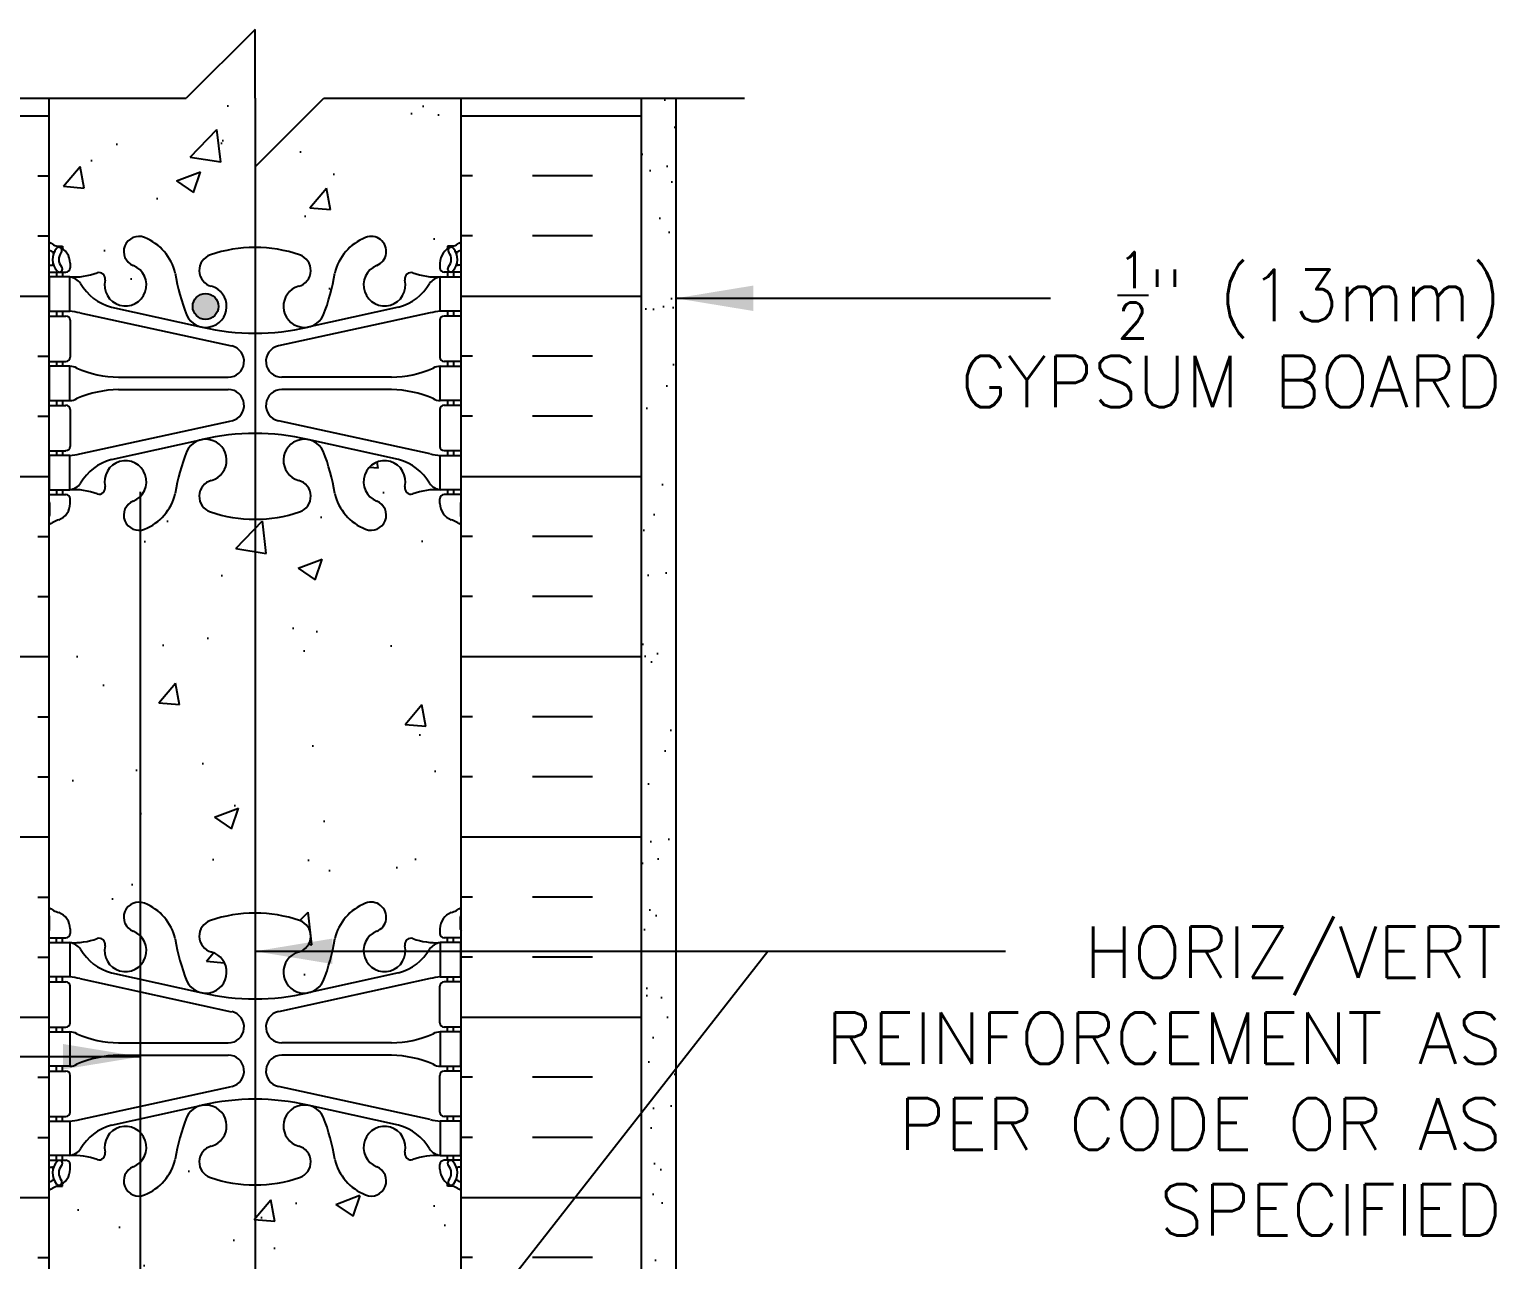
# Model space of a CAD drawing. Header units: inches. Extents: x 66.7 to 117, y -68.2 to 5.6.
# Drawn here: x 89.3 to 110.69, y -12.35 to 5.56 of the extents above; entities that cross this region are included whole.
import ezdxf

# ---------------------------------------------------------------- set-up
doc = ezdxf.new("R2010")
doc.units = ezdxf.units.IN
doc.header["$LTSCALE"] = 0.5
doc.header["$MEASUREMENT"] = 0
for name, color, linetype in [('HATCH', 12, 'Continuous'), ('line25', 2, 'Continuous'), ('LINE3', 3, 'Continuous'), ('LINE50', 5, 'Continuous'), ('LINE9', 9, 'Continuous'), ('TEXT', 4, 'Continuous'), ('Web_Edge', 9, 'Continuous')]:
    doc.layers.add(name, color=color, linetype=linetype)
doc.styles.add('DIM', font='romans.shx', dxfattribs={"width": 0.7})
doc.styles.add('ROMANS', font='romans.shx', dxfattribs={"height": 1.125})
doc.dimstyles.new('ext_12', dxfattribs={"dimscale": 12, "dimtxt": 0.09375, "dimasz": 0.09375, "dimexe": 0.09375, "dimexo": 0.0625, "dimgap": 0.0625, "dimtad": 1, "dimdec": 1, "dimzin": 3, "dimdsep": 46, "dimlunit": 4, "dimtxsty": 'DIM', "dimcen": 0.09, "dimdle": 0.09375, "dimclrt": 4, "dimadec": 0, "dimazin": 0, "dimtfac": 1, "dimtdec": 1, "dimtmove": 2, "dimatfit": 3, "dimfxl": 0, "dimfrac": 2, "dimtolj": 1, "dimtzin": 0, "dimarcsym": 0})

# ---------------------------------------------------------------- blocks, each defined once
blk = doc.blocks.new('6 web')
at = {"layer": 'Web_Edge'}
for p, q in [((-2.89, 6.845), (-2.8, 6.845)), ((-2.8, 6.845), (-2.8, 6.803)), ((2.89, 6.845), (2.8, 6.845)), ((2.8, 6.845), (2.8, 6.803)), ((-3, 6.566), (-2.958, 6.566)), ((-3, 6.466), (-2.752, 6.466)), ((-2.89, 6.466), (-2.89, 6.396)), ((-2.8, 6.466), (-2.8, 6.396)), ((-2.69, 6.596), (-2.69, 6.529)), ((2.69, 6.596), (2.69, 6.529)), ((3, 6.466), (2.752, 6.466)), ((2.8, 6.466), (2.8, 6.396)), ((2.89, 6.466), (2.89, 6.396)), ((3, 6.566), (2.958, 6.566)), ((-3, 5.826), (-2.752, 5.826)), ((-2.89, 5.896), (-2.89, 5.826)), ((-2.8, 5.896), (-2.8, 5.826)), ((-2.551, 5.872), (-0.34, 5.391)), ((-2.09, 5.955), (-0.768, 5.665)), ((2.551, 5.872), (0.34, 5.391)), ((2.09, 5.955), (0.768, 5.665)), ((3, 5.826), (2.752, 5.826)), ((2.8, 5.896), (2.8, 5.826)), ((2.89, 5.896), (2.89, 5.826)), ((-2.69, 5.764), (-2.69, 5.229)), ((2.69, 5.764), (2.69, 5.229)), ((-3, 5.166), (-2.752, 5.166)), ((-2.89, 5.166), (-2.89, 5.096)), ((-2.8, 5.166), (-2.8, 5.096)), ((3, 5.166), (2.752, 5.166)), ((2.8, 5.166), (2.8, 5.096)), ((2.89, 5.166), (2.89, 5.096)), ((-1.985, 4.936), (-0.389, 4.936)), ((1.985, 4.936), (0.389, 4.936)), ((-1.985, 4.756), (-0.389, 4.756)), ((1.985, 4.756), (0.389, 4.756)), ((-3, 4.526), (-2.752, 4.526)), ((-2.89, 4.596), (-2.89, 4.526)), ((-2.8, 4.596), (-2.8, 4.526)), ((3, 4.526), (2.752, 4.526)), ((2.8, 4.596), (2.8, 4.526)), ((2.89, 4.596), (2.89, 4.526)), ((-2.69, 4.464), (-2.69, 3.929)), ((-2.551, 3.82), (-0.34, 4.302)), ((2.551, 3.82), (0.34, 4.302)), ((2.69, 4.464), (2.69, 3.929)), ((-3, 3.866), (-2.752, 3.866)), ((-2.89, 3.866), (-2.89, 3.796)), ((-2.8, 3.866), (-2.8, 3.796)), ((-2.09, 3.737), (-0.768, 4.028)), ((2.09, 3.737), (0.768, 4.028)), ((3, 3.866), (2.752, 3.866)), ((2.8, 3.866), (2.8, 3.796)), ((2.89, 3.866), (2.89, 3.796)), ((-3, 3.226), (-2.752, 3.226)), ((-2.89, 3.296), (-2.89, 3.226)), ((-2.8, 3.296), (-2.8, 3.226)), ((3, 3.226), (2.752, 3.226)), ((2.8, 3.296), (2.8, 3.226)), ((2.89, 3.296), (2.89, 3.226)), ((-2.99, 3.106), (-2.99, 2.92)), ((-2.69, 3.096), (-2.69, 3.164)), ((2.69, 3.096), (2.69, 3.164)), ((2.99, 3.106), (2.99, 2.92)), ((-2.99, -3.106), (-2.99, -2.92)), ((2.99, -3.106), (2.99, -2.92)), ((-2.69, -3.096), (-2.69, -3.164)), ((2.69, -3.096), (2.69, -3.164)), ((-3, -3.226), (-2.752, -3.226)), ((-2.89, -3.296), (-2.89, -3.226)), ((-2.8, -3.296), (-2.8, -3.226)), ((3, -3.226), (2.752, -3.226)), ((2.8, -3.296), (2.8, -3.226)), ((2.89, -3.296), (2.89, -3.226)), ((-2.89, -3.866), (-2.89, -3.796)), ((-2.8, -3.866), (-2.8, -3.796)), ((-2.551, -3.82), (-0.34, -4.302)), ((-2.09, -3.737), (-0.768, -4.028)), ((2.551, -3.82), (0.34, -4.302)), ((2.09, -3.737), (0.768, -4.028)), ((2.8, -3.866), (2.8, -3.796)), ((2.89, -3.866), (2.89, -3.796)), ((-3, -3.866), (-2.752, -3.866)), ((-2.69, -4.464), (-2.69, -3.929)), ((2.69, -4.464), (2.69, -3.929)), ((3, -3.866), (2.752, -3.866)), ((-3, -4.526), (-2.752, -4.526)), ((-2.89, -4.596), (-2.89, -4.526)), ((-2.8, -4.596), (-2.8, -4.526)), ((3, -4.526), (2.752, -4.526)), ((2.8, -4.596), (2.8, -4.526)), ((2.89, -4.596), (2.89, -4.526)), ((-1.985, -4.756), (-0.389, -4.756)), ((1.985, -4.756), (0.389, -4.756)), ((-2.89, -5.166), (-2.89, -5.096)), ((-2.8, -5.166), (-2.8, -5.096)), ((-1.985, -4.936), (-0.389, -4.936)), ((1.985, -4.936), (0.389, -4.936)), ((2.8, -5.166), (2.8, -5.096)), ((2.89, -5.166), (2.89, -5.096)), ((-3, -5.166), (-2.752, -5.166)), ((-2.69, -5.764), (-2.69, -5.229)), ((2.69, -5.764), (2.69, -5.229)), ((3, -5.166), (2.752, -5.166)), ((-2.551, -5.872), (-0.34, -5.391)), ((2.551, -5.872), (0.34, -5.391)), ((-2.09, -5.955), (-0.768, -5.665)), ((2.09, -5.955), (0.768, -5.665)), ((-3, -5.826), (-2.752, -5.826)), ((-2.89, -5.896), (-2.89, -5.826)), ((-2.8, -5.896), (-2.8, -5.826)), ((3, -5.826), (2.752, -5.826)), ((2.8, -5.896), (2.8, -5.826)), ((2.89, -5.896), (2.89, -5.826)), ((-2.89, -6.466), (-2.89, -6.396)), ((-2.8, -6.466), (-2.8, -6.396)), ((2.8, -6.466), (2.8, -6.396)), ((2.89, -6.466), (2.89, -6.396)), ((-3, -6.466), (-2.752, -6.466)), ((-3, -6.566), (-2.958, -6.566)), ((-2.69, -6.596), (-2.69, -6.529)), ((2.69, -6.596), (2.69, -6.529)), ((3, -6.466), (2.752, -6.466)), ((3, -6.566), (2.958, -6.566)), ((-2.89, -6.845), (-2.8, -6.845)), ((-2.8, -6.845), (-2.8, -6.803)), ((2.8, -6.845), (2.8, -6.803)), ((2.89, -6.845), (2.8, -6.845))]:
    blk.add_line(p, q, dxfattribs=at)
for points in [[(-2.995, 5.896), (-2.695, 5.896), (-2.695, 6.396), (-2.995, 6.396)], [(2.995, 5.896), (2.695, 5.896), (2.695, 6.396), (2.995, 6.396)], [(-2.995, 4.596), (-2.695, 4.596), (-2.695, 5.096), (-2.995, 5.096)], [(2.995, 4.596), (2.695, 4.596), (2.695, 5.096), (2.995, 5.096)], [(-2.995, 3.296), (-2.695, 3.296), (-2.695, 3.796), (-2.995, 3.796)], [(2.995, 3.296), (2.695, 3.296), (2.695, 3.796), (2.995, 3.796)], [(-2.995, -3.296), (-2.695, -3.296), (-2.695, -3.796), (-2.995, -3.796)], [(2.995, -3.296), (2.695, -3.296), (2.695, -3.796), (2.995, -3.796)], [(-2.995, -4.596), (-2.695, -4.596), (-2.695, -5.096), (-2.995, -5.096)], [(2.995, -4.596), (2.695, -4.596), (2.695, -5.096), (2.995, -5.096)], [(-2.995, -5.896), (-2.695, -5.896), (-2.695, -6.396), (-2.995, -6.396)], [(2.995, -5.896), (2.695, -5.896), (2.695, -6.396), (2.995, -6.396)]]:
    blk.add_lwpolyline(points, close=True, dxfattribs=at)
for centre, radius, start, end in [((-2.69, 7.303), 0.5, 231.6833, 250.5288), ((-1.69, 6.766), 0.22, 68.1963, 248.1963), ((-1.885, 6.278), 0.745, 13.2652, 68.1963), ((1.885, 6.278), 0.745, 111.8037, 166.7348), ((1.69, 6.766), 0.22, 291.8037, 111.8037), ((2.69, 7.303), 0.5, 289.4712, 308.3167), ((-2.69, 7.303), 0.6, 238.8907, 245.0748), ((-2.696, 6.651), 0.25, 140.1145, 222.4609), ((-2.951, 6.741), 0.02, 340.7916, 65.0748), ((-2.854, 6.782), 0.045, 319.1879, 141.448), ((-2.94, 6.596), 0.25, 0, 70.5288), ((-2.696, 6.651), 0.16, 140.0001, 222.4609), ((-0.571, 6.49), 0.24, 108.923, 254.2747), ((0, 4.825), 2, 90, 108.923), ((0, 4.825), 2, 71.077, 90), ((0.571, 6.49), 0.24, 285.7253, 71.077), ((2.94, 6.596), 0.25, 109.4712, 180), ((2.854, 6.782), 0.045, 38.552, 220.8121), ((2.696, 6.651), 0.16, 317.5391, 39.9999), ((2.696, 6.651), 0.25, 317.5391, 39.8855), ((2.951, 6.741), 0.02, 114.9252, 199.2084), ((2.69, 7.303), 0.6, 294.9252, 301.1093), ((-2.958, 6.586), 0.02, 270, 14.1541), ((-2.848, 6.512), 0.045, 222.4609, 42.4609), ((-2.752, 6.529), 0.0625, 270, 0), ((-2.639, 7.395), 1, 266.7879, 289.9067), ((-2.269, 6.369), 0.09, 346.6795, 108.8651), ((-1.885, 6.278), 0.305, 166.6795, 68.1963), ((1.803, 6.92), 3, 189.0273, 201.1984), ((-1.803, 6.92), 3, 338.8016, 350.9727), ((1.885, 6.278), 0.305, 111.8037, 13.3205), ((2.269, 6.369), 0.09, 71.1349, 193.3205), ((2.639, 7.395), 1, 250.0933, 273.2121), ((2.752, 6.529), 0.0625, 180, 270), ((2.848, 6.512), 0.045, 137.5391, 317.5391), ((2.958, 6.586), 0.02, 165.8459, 270), ((-2.738, 6.15), 0.25, 37.2777, 80.0823), ((-1.891, 6.678), 0.75, 210.155, 254.5838), ((-0.718, 5.966), 0.305, 205.3782, 74.2747), ((0.718, 5.966), 0.305, 105.7253, 334.6218), ((1.891, 6.678), 0.75, 285.4162, 329.845), ((2.738, 6.15), 0.25, 99.9177, 142.7223), ((-2.752, 5.764), 0.0625, 0, 90), ((-2.786, 4.9), 1, 76.4291, 84.7991), ((2.786, 4.9), 1, 95.2009, 103.5709), ((2.752, 5.764), 0.0625, 90, 180), ((0, 8.932), 3.356, 256.7692, 270), ((0, 8.932), 3.356, 270, 283.2308), ((-0.389, 5.166), 0.23, 270, 77.6055), ((0.389, 5.166), 0.23, 102.3945, 270), ((-2.752, 5.229), 0.0625, 270, 0), ((2.752, 5.229), 0.0625, 180, 270), ((-2.699, 4.877), 0.219, 60.4937, 88.92), ((-1.955, 6.536), 1.6, 246.5673, 268.9203), ((1.955, 6.536), 1.6, 271.0797, 293.4327), ((2.699, 4.877), 0.219, 91.08, 119.5063), ((-1.955, 3.156), 1.6, 91.0797, 113.4327), ((-1.955, 3.156), 1.6, 91.0797, 113.4327), ((-0.389, 4.526), 0.23, 282.3945, 90), ((0.389, 4.526), 0.23, 90, 257.6055), ((1.955, 3.156), 1.6, 66.5673, 88.9203), ((1.955, 3.156), 1.6, 66.5673, 88.9203), ((-2.752, 4.464), 0.0625, 0, 90), ((-2.699, 4.815), 0.219, 271.08, 299.5063), ((-2.699, 4.815), 0.219, 271.08, 299.5063), ((2.699, 4.815), 0.219, 240.4937, 268.92), ((2.699, 4.815), 0.219, 240.4937, 268.92), ((2.752, 4.464), 0.0625, 90, 180), ((0, 0.761), 3.356, 90, 103.2308), ((0, 0.761), 3.356, 76.7692, 90), ((-2.752, 3.929), 0.0625, 270, 0), ((1.803, 2.773), 3, 158.8016, 170.9727), ((-0.718, 3.727), 0.305, 285.7253, 154.6218), ((0.718, 3.727), 0.305, 25.3782, 254.2747), ((-1.803, 2.773), 3, 9.0273, 21.1984), ((2.752, 3.929), 0.0625, 180, 270), ((-2.786, 4.792), 1, 275.2009, 283.5709), ((-1.891, 3.014), 0.75, 105.4162, 149.845), ((-1.885, 3.414), 0.305, 291.8037, 193.3205), ((1.885, 3.414), 0.305, 346.6795, 248.1963), ((1.891, 3.014), 0.75, 30.155, 74.5838), ((2.786, 4.792), 1, 256.4291, 264.7991), ((-0.571, 3.202), 0.24, 105.7253, 251.077), ((0.571, 3.202), 0.24, 288.923, 74.2747), ((-2.752, 3.164), 0.0625, 360, 90), ((-2.738, 3.542), 0.25, 279.9177, 322.7223), ((-2.639, 2.298), 1, 70.0933, 93.2121), ((-2.269, 3.323), 0.09, 251.1349, 13.3205), ((-1.885, 3.414), 0.745, 291.8037, 346.7348), ((1.885, 3.414), 0.745, 193.2652, 248.1963), ((2.269, 3.323), 0.09, 166.6795, 288.8651), ((2.639, 2.298), 1, 86.7879, 109.9067), ((2.738, 3.542), 0.25, 217.2777, 260.0823), ((2.752, 3.164), 0.0625, 90, 180), ((-3.01, 3.106), 0.02, 0, 60.012), ((-2.94, 3.096), 0.25, 289.4712, 360), ((-1.69, 2.927), 0.22, 111.8037, 291.8037), ((1.69, 2.927), 0.22, 248.1963, 68.1963), ((2.94, 3.096), 0.25, 180, 250.5288), ((3.01, 3.106), 0.02, 119.988, 180), ((-3.01, 2.92), 0.02, 301.073, 0), ((-2.69, 2.389), 0.6, 121.073, 121.1093), ((-2.69, 2.389), 0.5, 109.4712, 128.3167), ((0, 4.867), 2, 251.077, 270), ((0, 4.867), 2, 270, 288.923), ((2.69, 2.389), 0.5, 51.6833, 70.5288), ((3.01, 2.92), 0.02, 180, 238.927), ((2.69, 2.389), 0.6, 58.8907, 58.927), ((-1.69, -2.927), 0.22, 68.1963, 248.1963), ((-1.885, -3.414), 0.745, 13.2652, 68.1963), ((1.885, -3.414), 0.745, 111.8037, 166.7348), ((1.69, -2.927), 0.22, 291.8037, 111.8037), ((-2.69, -2.389), 0.5, 231.6833, 250.5288), ((-2.69, -2.389), 0.6, 238.8907, 238.927), ((-3.01, -2.92), 0.02, 360, 58.927), ((-2.94, -3.096), 0.25, 0, 70.5288), ((-0.571, -3.202), 0.24, 108.923, 254.2747), ((0, -4.867), 2, 90, 108.923), ((0, -4.867), 2, 71.077, 90), ((0.571, -3.202), 0.24, 285.7253, 71.077), ((2.94, -3.096), 0.25, 109.4712, 180), ((2.69, -2.389), 0.5, 289.4712, 308.3167), ((3.01, -2.92), 0.02, 121.073, 180), ((2.69, -2.389), 0.6, 301.073, 301.1093), ((-3.01, -3.106), 0.02, 299.988, 360), ((-2.752, -3.164), 0.0625, 270, 0), ((-1.885, -3.414), 0.305, 166.6795, 68.1963), ((1.885, -3.414), 0.305, 111.8037, 13.3205), ((2.752, -3.164), 0.0625, 180, 270), ((3.01, -3.106), 0.02, 180, 240.012), ((-2.639, -2.298), 1, 266.7879, 289.9067), ((-2.738, -3.542), 0.25, 37.2777, 80.0823), ((-1.891, -3.014), 0.75, 210.155, 254.5838), ((-2.269, -3.323), 0.09, 346.6795, 108.8651), ((1.803, -2.773), 3, 189.0273, 201.1984), ((-1.803, -2.773), 3, 338.8016, 350.9727), ((1.891, -3.014), 0.75, 285.4162, 329.845), ((2.269, -3.323), 0.09, 71.1349, 193.3205), ((2.639, -2.298), 1, 250.0933, 273.2121), ((2.738, -3.542), 0.25, 99.9177, 142.7223), ((-0.718, -3.727), 0.305, 205.3782, 74.2747), ((0.718, -3.727), 0.305, 105.7253, 334.6218), ((-2.786, -4.792), 1, 76.4291, 84.7991), ((2.786, -4.792), 1, 95.2009, 103.5709), ((-2.752, -3.929), 0.0625, 0, 90), ((0, -0.761), 3.356, 256.7692, 270), ((0, -0.761), 3.356, 270, 283.2308), ((2.752, -3.929), 0.0625, 90, 180), ((-2.752, -4.464), 0.0625, 270, 0), ((-0.389, -4.526), 0.23, 270, 77.6055), ((0.389, -4.526), 0.23, 102.3945, 270), ((2.752, -4.464), 0.0625, 180, 270), ((-2.699, -4.815), 0.219, 60.4937, 88.92), ((-2.699, -4.815), 0.219, 60.4937, 88.92), ((-1.955, -3.156), 1.6, 246.5673, 268.9203), ((-1.955, -3.156), 1.6, 246.5673, 268.9203), ((1.955, -3.156), 1.6, 271.0797, 293.4327), ((1.955, -3.156), 1.6, 271.0797, 293.4327), ((2.699, -4.815), 0.219, 91.08, 119.5063), ((2.699, -4.815), 0.219, 91.08, 119.5063), ((-2.699, -4.877), 0.219, 271.08, 299.5063), ((-1.955, -6.536), 1.6, 91.0797, 113.4327), ((-0.389, -5.166), 0.23, 282.3945, 90), ((0.389, -5.166), 0.23, 90, 257.6055), ((1.955, -6.536), 1.6, 66.5673, 88.9203), ((2.699, -4.877), 0.219, 240.4937, 268.92), ((-2.752, -5.229), 0.0625, 0, 90), ((2.752, -5.229), 0.0625, 90, 180), ((-2.752, -5.764), 0.0625, 270, 0), ((-0.718, -5.966), 0.305, 285.7253, 154.6218), ((0, -8.932), 3.356, 90, 103.2308), ((0, -8.932), 3.356, 76.7692, 90), ((0.718, -5.966), 0.305, 25.3782, 254.2747), ((2.752, -5.764), 0.0625, 180, 270), ((-2.786, -4.9), 1, 275.2009, 283.5709), ((-1.891, -6.678), 0.75, 105.4162, 149.845), ((-1.885, -6.278), 0.305, 291.8037, 193.3205), ((1.803, -6.92), 3, 158.8016, 170.9727), ((-1.803, -6.92), 3, 9.0273, 21.1984), ((1.885, -6.278), 0.305, 346.6795, 248.1963), ((1.891, -6.678), 0.75, 30.155, 74.5838), ((2.786, -4.9), 1, 256.4291, 264.7991), ((-2.738, -6.15), 0.25, 279.9177, 322.7223), ((-2.639, -7.395), 1, 70.0933, 93.2121), ((-2.269, -6.369), 0.09, 251.1349, 13.3205), ((-0.571, -6.49), 0.24, 105.7253, 251.077), ((0.571, -6.49), 0.24, 288.923, 74.2747), ((2.269, -6.369), 0.09, 166.6795, 288.8651), ((2.639, -7.395), 1, 86.7879, 109.9067), ((2.738, -6.15), 0.25, 217.2777, 260.0823), ((-2.958, -6.586), 0.02, 345.8459, 90), ((-2.696, -6.651), 0.25, 137.5391, 219.8855), ((-2.848, -6.512), 0.045, 317.5391, 137.5391), ((-2.94, -6.596), 0.25, 289.4712, 360), ((-2.696, -6.651), 0.16, 137.5391, 219.9999), ((-2.752, -6.529), 0.0625, 360, 90), ((-1.69, -6.766), 0.22, 111.8037, 291.8037), ((-1.885, -6.278), 0.745, 291.8037, 346.7348), ((1.885, -6.278), 0.745, 193.2652, 248.1963), ((1.69, -6.766), 0.22, 248.1963, 68.1963), ((2.752, -6.529), 0.0625, 90, 180), ((2.94, -6.596), 0.25, 180, 250.5288), ((2.848, -6.512), 0.045, 42.4609, 222.4609), ((2.696, -6.651), 0.16, 320.0001, 42.4609), ((2.696, -6.651), 0.25, 320.1145, 42.4609), ((2.958, -6.586), 0.02, 90, 194.1541), ((-2.69, -7.303), 0.6, 114.9252, 121.1093), ((-2.69, -7.303), 0.5, 109.4712, 128.3167), ((-2.951, -6.741), 0.02, 294.9252, 19.2084), ((-2.854, -6.782), 0.045, 218.552, 40.8121), ((0, -4.825), 2, 251.077, 270), ((0, -4.825), 2, 270, 288.923), ((2.854, -6.782), 0.045, 139.1879, 321.448), ((2.69, -7.303), 0.5, 51.6833, 70.5288), ((2.951, -6.741), 0.02, 160.7916, 245.0748), ((2.69, -7.303), 0.6, 58.8907, 65.0748)]:
    blk.add_arc(centre, radius, start, end, dxfattribs=at)

msp = doc.modelspace()

# ---------------------------------------------------------------- hatches: boundary and pattern name
at = {"layer": 'HATCH'}
h = msp.add_hatch(dxfattribs=at)
h.set_pattern_fill('INSUL', color=256, scale=7, style=0)
h.set_pattern_definition([(0, (-2836.5789, -410.4496), (0, 2.625), []), (0, (-2836.5789, -409.5746), (0, 2.625), [0.875, -0.875]), (0, (-2836.5789, -408.6996), (0, 2.625), [0.875, -0.875])])
h.paths.add_polyline_path([(86.958, -13.44), (87.395, -13.44), (87.395, -12.94), (88.895, -12.94), (88.895, -13.44), (89.583, -13.44), (89.583, 4.56), (88.895, 4.56), (88.895, 5.06), (87.395, 5.06), (87.395, 4.56), (86.958, 4.56)])
h = msp.add_hatch(dxfattribs=at)
h.set_pattern_fill('INSUL', color=256, scale=7, style=0)
h.set_pattern_definition([(180, (3021.7443, -410.4496), (0, 2.625), []), (180, (3021.7443, -409.5746), (0, 2.625), [0.875, -0.875]), (180, (3021.7443, -408.6996), (0, 2.625), [0.875, -0.875])])
h.paths.add_polyline_path([(98.208, -13.44), (97.77, -13.44), (97.77, -12.94), (96.27, -12.94), (96.27, -13.44), (95.583, -13.44), (95.583, 4.56), (96.27, 4.56), (96.27, 5.06), (97.77, 5.06), (97.77, 4.56), (98.208, 4.56)])
h = msp.add_hatch(dxfattribs=at)
h.set_pattern_fill('AR-CONC', color=256, scale=0.5, style=0)
h.set_pattern_definition([(50, (-2836.579, -410.4496), (3.586301, -0.3137607), [0.375, -4.125]), (355, (-2836.579, -410.4496), (-0.6937567, 3.7609607), [0.3, -3.3]), (100.4514, (-2836.28, -410.4757), (2.892547, 3.4471977), [0.318701, -3.5057106]), (46.1842, (-2836.579, -409.4496), (5.336205, -0.827595), [0.5625, -6.1875]), (96.6356, (-2836.134, -409.5186), (4.6733135, 4.870589), [0.478051, -5.258565]), (351.1842, (-2836.579, -409.4496), (4.67331, 4.870593), [0.45, -4.95]), (21, (-2836.079, -409.6996), (2.9845353, -2.0130945), [0.375, -4.125]), (326, (-2836.079, -409.6996), (1.2165767, 3.62575), [0.3, -3.3]), (71.4514, (-2835.83, -409.8674), (4.201113, 1.6126525), [0.318701, -3.5057106]), (37.5, (-2836.5789, -410.4496), (0.0607993, 1.66446927), [0, -3.26, 0, -3.35, 0, -3.3125]), (7.5, (-2836.5789, -410.4496), (1.3153477, 1.9720586), [0, -1.91, 0, -3.185, 0, -1.2625]), (327.5, (-2837.6939, -410.4496), (2.6691122, -0.11277436), [0, -1.25, 0, -3.9, 0, -5.175]), (317.5, (-2838.1939, -410.4496), (2.9159308, 0.500525), [0, -1.625, 0, -2.59, 0, -3.675])])
h.paths.add_polyline_path([(92.583, 2.385, -0.082755), (93.231, 2.277, -0.735593), (93.219, 1.819, 0.955472), (93.357, 1.226), (93.376, 1.23, 0.223253), (93.577, 1.395, 0.053157), (93.743, 2.009, -0.24438), (94.191, 2.53, -1), (94.354, 2.121, 2.182095), (94.765, 1.908, -0.601435), (94.884, 2.013, 0.10046), (95.278, 1.956), (95.383, 1.956), (95.383, 2.026), (95.335, 2.026, -0.414214), (95.273, 2.089), (95.273, 2.156, -0.249069), (95.383, 2.363), (95.383, 2.405), (95.473, 2.405, 0.064398), (95.583, 2.471), (95.583, 4.56), (89.583, 4.56), (89.583, 2.471, 0.064398), (89.693, 2.405), (89.783, 2.405), (89.783, 2.363, -0.249069), (89.893, 2.156), (89.893, 2.089, -0.414214), (89.83, 2.026), (89.783, 2.026), (89.783, 1.956), (89.888, 1.956, 0.10046), (90.281, 2.013, -0.601435), (90.401, 1.908, 2.182095), (90.811, 2.121, -1), (90.974, 2.53, -0.24438), (91.423, 2.009, 0.053157), (91.589, 1.395, 0.223253), (91.789, 1.23), (91.809, 1.226, 0.955472), (91.947, 1.819, -0.735593), (91.934, 2.277, -0.082755)])
h.paths.add_polyline_path([(95.583, -4.44), (95.583, -1.659, 0.082415), (95.439, -1.58, -0.317837), (95.273, -1.344), (95.273, -1.276, -0.414214), (95.335, -1.214), (95.383, -1.214), (95.383, -1.144), (95.278, -1.144, 0.10046), (94.884, -1.201, -0.601435), (94.765, -1.096, 2.182095), (94.354, -1.309, -1), (94.191, -1.718, -0.24438), (93.743, -1.197, 0.053157), (93.577, -0.583, 0.223253), (93.376, -0.418), (93.357, -0.414, 0.955472), (93.219, -1.007, -0.735593), (93.231, -1.465, -0.082755), (92.583, -1.573, -0.082755), (91.934, -1.465, -0.735593), (91.947, -1.007, 0.955472), (91.809, -0.414), (91.789, -0.418, 0.223253), (91.589, -0.583, 0.053157), (91.423, -1.197, -0.24438), (90.974, -1.718, -1), (90.811, -1.309, 2.182095), (90.401, -1.096, -0.601435), (90.281, -1.201, 0.10046), (89.888, -1.144), (89.783, -1.144), (89.783, -1.214), (89.83, -1.214, -0.414214), (89.893, -1.276), (89.893, -1.344, -0.317837), (89.726, -1.58, 0.082415), (89.583, -1.659), (89.583, -4.44)])
h.paths.add_polyline_path([(89.583, -4.44), (89.583, -7.221, 0.082415), (89.726, -7.301, -0.317837), (89.893, -7.536), (89.893, -7.604, -0.414214), (89.83, -7.666), (89.783, -7.666), (89.783, -7.736), (89.888, -7.736, 0.10046), (90.281, -7.679, -0.601435), (90.401, -7.784, 2.182095), (90.811, -7.571, -1), (90.974, -7.163, -0.24438), (91.423, -7.683, 0.053157), (91.589, -8.297, 0.223253), (91.789, -8.462), (91.809, -8.467, 0.955472), (91.947, -7.873, -0.735593), (91.934, -7.415, -0.082755), (92.583, -7.307, -0.082755), (93.231, -7.415, -0.735593), (93.219, -7.873, 0.955472), (93.357, -8.467), (93.376, -8.462, 0.223253), (93.577, -8.297, 0.053157), (93.743, -7.683, -0.24438), (94.191, -7.163, -1), (94.354, -7.571, 2.182095), (94.765, -7.784, -0.601435), (94.884, -7.679, 0.10046), (95.278, -7.736), (95.383, -7.736), (95.383, -7.666), (95.335, -7.666, -0.414214), (95.273, -7.604), (95.273, -7.536, -0.317837), (95.439, -7.301, 0.082415), (95.583, -7.221), (95.583, -4.44)])
h.paths.add_polyline_path([(91.934, -11.157, -0.735593), (91.947, -10.699, 0.955472), (91.809, -10.106), (91.789, -10.11, 0.223253), (91.589, -10.275, 0.053157), (91.423, -10.889, -0.24438), (90.974, -11.41, -1), (90.811, -11.001, 2.182095), (90.401, -10.789, -0.601435), (90.281, -10.893, 0.10046), (89.888, -10.836), (89.783, -10.836), (89.783, -10.906), (89.83, -10.906, -0.414214), (89.893, -10.969), (89.893, -11.036, -0.249069), (89.783, -11.243), (89.783, -11.285), (89.693, -11.285, 0.064398), (89.583, -11.351), (89.583, -13.44), (95.583, -13.44), (95.583, -11.351, 0.064398), (95.473, -11.285), (95.383, -11.285), (95.383, -11.243, -0.249069), (95.273, -11.036), (95.273, -10.969, -0.414214), (95.335, -10.906), (95.383, -10.906), (95.383, -10.836), (95.278, -10.836, 0.10046), (94.884, -10.893, -0.601435), (94.765, -10.789, 2.182095), (94.354, -11.001, -1), (94.191, -11.41, -0.24438), (93.743, -10.889, 0.053157), (93.577, -10.275, 0.223253), (93.376, -10.11), (93.357, -10.106, 0.955472), (93.219, -10.699, -0.735593), (93.231, -11.157, -0.082755), (92.583, -11.266, -0.082755)])
h = msp.add_hatch(dxfattribs=at)
h.set_pattern_fill('AR-SAND', color=256, scale=0.5, style=0)
h.set_pattern_definition([(37.5, (75.7813, -62.3149), (-0.031497, 0.963412), [0, -0.76, 0, -0.85, 0, -0.8125]), (7.5, (75.7813, -62.3149), (0.884888, 1.411073), [0, -0.41, 0, -0.685, 0, -0.2625]), (327.5, (75.1663, -62.3149), (1.557071, 0.00283), [0, -0.25, 0, -0.9, 0, -1.175]), (317.5, (75.1663, -62.3149), (1.503063, 0.438838), [0, -0.125, 0, -0.59, 0, -0.675])])
h.paths.add_polyline_path([(98.708, 4.56), (98.208, 4.56), (98.208, -13.44), (98.195, -24.69), (98.708, -24.69)])
at = {"layer": 'LINE3'}
msp.add_hatch(color=256, dxfattribs=at).paths.add_polyline_path([(91.677, 1.526, 1), (92.052, 1.526, 1)])

# ---------------------------------------------------------------- linework, layer by layer
at = {"layer": 'line25'}
for p, q in [((89.583, 4.56), (89.583, -13.44)), ((95.583, -13.44), (95.583, 4.56))]:
    msp.add_line(p, q, dxfattribs=at)
at = {"layer": 'LINE3'}
for p, q in [((92.583, 3.56), (92.583, -21.57)), ((90.916, -21.579), (90.916, -1.171))]:
    msp.add_line(p, q, dxfattribs=at)
msp.add_circle((91.864, 1.526), 0.188, dxfattribs=at)
at = {"layer": 'LINE50'}
msp.add_line((98.208, -13.44), (98.208, 4.56), dxfattribs=at)
at = {"layer": 'LINE9'}
for p, q in [((92.583, 5.56), (91.583, 4.56)), ((92.583, 4.56), (92.583, 5.56)), ((81.458, 4.56), (91.583, 4.56)), ((92.583, 3.56), (93.583, 4.56)), ((92.583, 4.56), (92.583, 3.56)), ((93.583, 4.56), (99.708, 4.56)), ((98.708, 4.56), (98.708, -24.69))]:
    msp.add_line(p, q, dxfattribs=at)

# ---------------------------------------------------------------- block references
at = {"layer": 'line25'}
msp.add_blockref('6 web', (92.583, -4.44), dxfattribs=at)

# ---------------------------------------------------------------- texts
at = {"layer": 'TEXT', "char_height": 0.75, "attachment_point": 6, "style": 'ROMANS'}
for s, insert, width in [('\\A1;{\\H0.7x;\\S1/2;}" (13mm) GYPSUM BOARD', (110.726, 1.188), 9.19177), ('HORIZ/VERT REINFORCEMENT AS PER CODE OR AS SPECIFIED', (110.726, -9.752), 11.43486)]:
    msp.add_mtext(s, dxfattribs=dict(at, insert=insert, width=width))

# ---------------------------------------------------------------- leaders
at = {"layer": 'TEXT'}
for points in [[(98.708, 1.645), (104.157, 1.645)], [(92.583, -7.863), (100.044, -7.863), (103.503, -7.863)], [(93.421, -16.33), (100.044, -7.863), (103.503, -7.863)], [(90.916, -9.398), (78.597, -9.398)]]:
    msp.add_leader(points, dimstyle='ext_12', override={"dimgap": 0.0625, "dimtad": 0}, dxfattribs=at)

doc.saveas('drawing.dxf')
